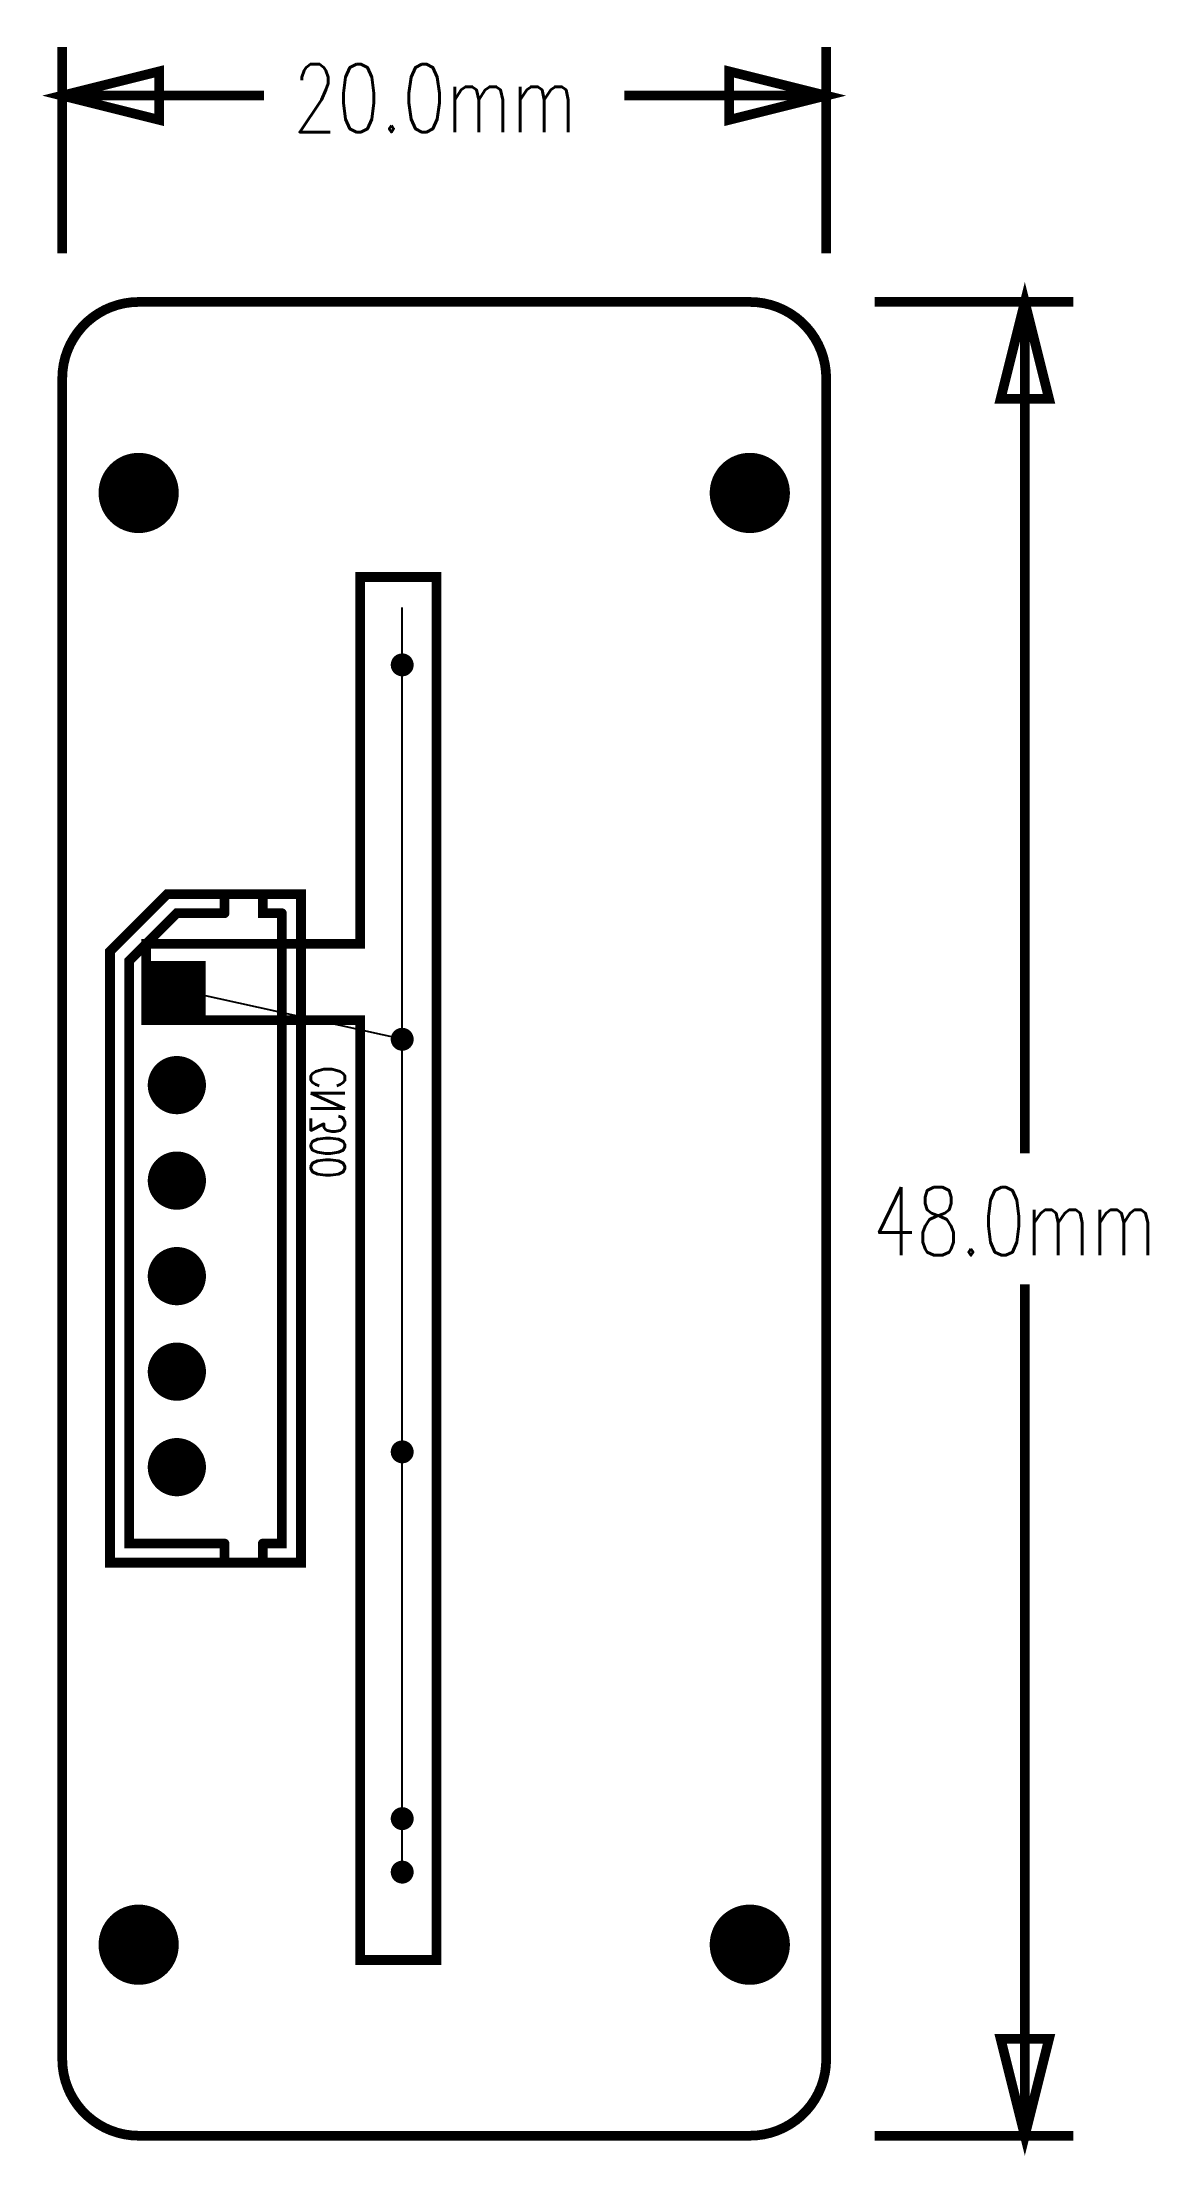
# Model space of a CAD drawing. Extents: x -0.5 to 28.4, y -0.5 to 54.8.
import ezdxf

# ---------------------------------------------------------------- set-up
doc = ezdxf.new("R2010")
doc.units = 0
doc.header["$MEASUREMENT"] = 0
for name, pattern in [('SIG_5', [2, 1, 1]), ('TRMIDX_2048', [2, 1, 1]), ('TRMIDX_4096', [2, 1, 1])]:
    doc.linetypes.add(name, pattern=pattern)
doc.layers.get('0').update_dxf_attribs({"linetype": 'CONTINUOUS'})
for name, color, linetype in [('BOARD_OUTLINE_00', 254, 'CONTINUOUS'), ('COPPER_02', 231, 'CONTINUOUS'), ('DIMENSION1_24', 254, 'CONTINUOUS'), ('DIMENSION2_24', 254, 'CONTINUOUS'), ('DIMENSION3_24', 254, 'CONTINUOUS'), ('DIMENSION4_24', 254, 'CONTINUOUS'), ('DIMENSION5_24', 254, 'CONTINUOUS'), ('DIMENSION6_24', 254, 'CONTINUOUS'), ('DIMENSION7_24', 254, 'CONTINUOUS'), ('DRIL_NPLTE_THRU_02', 16, 'CONTINUOUS'), ('DRIL_PLTE_THRU_02', 16, 'CONTINUOUS'), ('DRIL_SYMBOL', 254, 'CONTINUOUS'), ('LINK_00', 254, 'CONTINUOUS'), ('PADS_BOT', 1, 'CONTINUOUS'), ('PADS_INNER', 1, 'CONTINUOUS'), ('PART_BOT_2DLINE_00', 130, 'CONTINUOUS'), ('PART_NAME_02', 130, 'CONTINUOUS'), ('TEXT_24', 4, 'CONTINUOUS'), ('VIAPTS', 254, 'CONTINUOUS')]:
    doc.layers.add(name, color=color, linetype=linetype)
doc.styles.add('W0$127', font='simplex', dxfattribs={"width": 0.75})
doc.styles.add('W0$254', font='simplex', dxfattribs={"width": 0.75})

# ---------------------------------------------------------------- blocks, each defined once
blk = doc.blocks.new('SMOOTH_0$254')
at = {"const_width": 0.127}
blk.add_lwpolyline([(-0.0635, 0, 1), (0.0635, 0, 1)], format="xyb", close=True, dxfattribs=at)
blk = doc.blocks.new('BOARD_34')
at = {"layer": 'BOARD_OUTLINE_00', "const_width": 0.254}
blk.add_lwpolyline([(0, 2, 0.414214), (2, 0), (18, 0, 0.414214), (20, 2), (20, 46, 0.414214), (18, 48), (2, 48, 0.414214), (0, 46)], format="xyb", close=True, dxfattribs=at)
at = {"layer": 'BOARD_OUTLINE_00'}
for p in [(0, 2), (2, 0)]:
    blk.add_blockref('SMOOTH_0$254', p, dxfattribs=at)
blk = doc.blocks.new('D_2DFEGHI_35')
at = {"layer": 'DIMENSION1_24', "linetype": 'TRMIDX_4096', "const_width": 0.254}
blk.add_lwpolyline([(5.2, 0), (5.2, 22.285)], dxfattribs=at)
at = {"layer": 'DIMENSION2_24', "linetype": 'TRMIDX_4096', "const_width": 0.254}
blk.add_lwpolyline([(5.2, 48), (5.2, 25.715)], dxfattribs=at)
at = {"layer": 'DIMENSION3_24', "linetype": 'TRMIDX_4096', "const_width": 0.254}
blk.add_lwpolyline([(5.2, 0), (4.565, 2.54), (5.835, 2.54)], close=True, dxfattribs=at)
at = {"layer": 'DIMENSION4_24', "linetype": 'TRMIDX_4096', "const_width": 0.254}
blk.add_lwpolyline([(5.2, 48), (5.835, 45.46), (4.565, 45.46)], close=True, dxfattribs=at)
at = {"layer": 'DIMENSION5_24', "linetype": 'TRMIDX_4096', "const_width": 0.254}
blk.add_lwpolyline([(1.27, 0), (6.47, 0)], dxfattribs=at)
at = {"layer": 'DIMENSION6_24', "linetype": 'TRMIDX_4096', "const_width": 0.254}
blk.add_lwpolyline([(1.27, 48), (6.47, 48)], dxfattribs=at)
at = {"layer": 'DIMENSION7_24', "linetype": 'TRMIDX_4096', "const_width": 0.0254}
for points in [[(0, 48), (0.001, 48)], [(0, 0), (0.001, 0)]]:
    blk.add_lwpolyline(points, dxfattribs=at)
at = {"layer": 'TEXT_24', "style": 'W0$254', "width": 0.75}
blk.add_text('48.0mm', height=1.778, dxfattribs=at).set_placement((1.217, 23.047))
blk = doc.blocks.new('D_1DFEGHI_36')
at = {"layer": 'DIMENSION1_24', "linetype": 'TRMIDX_2048', "const_width": 0.254}
blk.add_lwpolyline([(0, 5.4), (5.284, 5.4)], dxfattribs=at)
at = {"layer": 'DIMENSION2_24', "linetype": 'TRMIDX_2048', "const_width": 0.254}
blk.add_lwpolyline([(20, 5.4), (14.716, 5.4)], dxfattribs=at)
at = {"layer": 'DIMENSION3_24', "linetype": 'TRMIDX_2048', "const_width": 0.254}
blk.add_lwpolyline([(0, 5.4), (2.54, 6.035), (2.54, 4.765)], close=True, dxfattribs=at)
at = {"layer": 'DIMENSION4_24', "linetype": 'TRMIDX_2048', "const_width": 0.254}
blk.add_lwpolyline([(20, 5.4), (17.46, 4.765), (17.46, 6.035)], close=True, dxfattribs=at)
at = {"layer": 'DIMENSION5_24', "linetype": 'TRMIDX_2048', "const_width": 0.254}
blk.add_lwpolyline([(0, 1.27), (0, 6.67)], dxfattribs=at)
at = {"layer": 'DIMENSION6_24', "linetype": 'TRMIDX_2048', "const_width": 0.254}
blk.add_lwpolyline([(20, 1.27), (20, 6.67)], dxfattribs=at)
at = {"layer": 'DIMENSION7_24', "linetype": 'TRMIDX_2048', "const_width": 0.0254}
for points in [[(0, 0), (0.001, 0)], [(20, 0), (20.001, 0)]]:
    blk.add_lwpolyline(points, dxfattribs=at)
at = {"layer": 'TEXT_24', "style": 'W0$254', "width": 0.75}
blk.add_text('20.0mm', height=1.778, dxfattribs=at).set_placement((6.046, 4.447))
blk = doc.blocks.new('COPPER_33')
at = {"layer": 'COPPER_02', "const_width": 0.254}
blk.add_lwpolyline([(0, 0), (5.6, 0), (5.6, -24.6), (7.6, -24.6), (7.6, 11.6), (5.6, 11.6), (5.6, 2), (0, 2)], close=True, dxfattribs=at)
at = {"layer": 'COPPER_02'}
for p in [(5.6, 11.6), (7.6, 11.6), (0, 2), (5.6, 2), (0, 0), (5.6, 0), (5.6, -24.6), (7.6, -24.6)]:
    blk.add_blockref('SMOOTH_0$254', p, dxfattribs=at)
blk = doc.blocks.new('DRIL_HOLE_0')
blk.add_lwpolyline([(0, 0, 1), (0, 0, 1)], format="xyb", close=True)
blk = doc.blocks.new('PAD_0')
blk.add_lwpolyline([(0, 0, 1), (0, 0, 1)], format="xyb", close=True)
blk = doc.blocks.new('STK_TOP_5')
at = {"layer": 'DRIL_NPLTE_THRU_02'}
blk.add_blockref('DRIL_HOLE_0', (0, 0), dxfattribs=at)
at = {"layer": 'PADS_BOT'}
blk.add_blockref('PAD_0', (0, 0), dxfattribs=at)
at = {"layer": 'PADS_INNER'}
blk.add_blockref('PAD_0', (0, 0), dxfattribs=at)
blk = doc.blocks.new('SYM_TOP_2')
for p in [(-1.05, 0), (1.05, 0)]:
    blk.add_blockref('STK_TOP_5', p)
blk = doc.blocks.new('PART_TOP_0')
blk.add_blockref('SYM_TOP_2', (0, 0))
blk = doc.blocks.new('PART_TOP_1')
blk.add_blockref('SYM_TOP_2', (0, 0))
blk = doc.blocks.new('PART_TOP_3')
blk.add_blockref('SYM_TOP_2', (0, 0))
blk = doc.blocks.new('PART_TOP_4')
blk.add_blockref('SYM_TOP_2', (0, 0))
blk = doc.blocks.new('PART_BODY_BOT_31')
at = {"layer": 'PART_BOT_2DLINE_00', "const_width": 0.254}
blk.add_lwpolyline([(-2.5, -3.25), (15, -3.25), (15, 1.75), (-1, 1.75), (-2.5, 0.25)], close=True, dxfattribs=at)
for points in [[(14.5, -1.25), (14.5, 1.25), (-0.75, 1.25), (-2, 0), (-2, -1.25)], [(-2, -1.25), (-2.5, -1.25), (-2.5, -2.25), (-2, -2.25), (-2, -2.75)], [(14.5, -1.25), (15, -1.25), (15, -2.25)], [(-2, -2.75), (14.5, -2.75), (14.5, -2.25)], [(15, -2.25), (14.5, -2.25)]]:
    blk.add_lwpolyline(points, dxfattribs=at)
at = {"layer": 'PART_BOT_2DLINE_00'}
for p in [(-1, 1.75), (15, 1.75), (-0.75, 1.25), (14.5, 1.25), (-2.5, 0.25), (-2, 0), (-2.5, -1.25), (-2, -1.25), (-2, -1.25), (14.5, -1.25), (14.5, -1.25), (15, -1.25), (-2.5, -2.25), (-2, -2.25), (14.5, -2.25), (14.5, -2.25), (15, -2.25), (15, -2.25), (-2, -2.75), (-2, -2.75), (14.5, -2.75), (-2.5, -3.25), (15, -3.25)]:
    blk.add_blockref('SMOOTH_0$254', p, dxfattribs=at)
blk = doc.blocks.new('DRIL_SYMBOL_0$9')
at = {"layer": 'DRIL_SYMBOL', "const_width": 0.0508}
for points in [[(-0.254, 0), (0.254, 0)], [(0, -0.254), (0, 0.254)]]:
    blk.add_lwpolyline(points, dxfattribs=at)
blk = doc.blocks.new('DRIL_HOLE_0$9')
at = {"const_width": 0.45}
blk.add_lwpolyline([(-0.225, 0, 1), (0.225, 0, 1)], format="xyb", close=True, dxfattribs=at)
blk.add_blockref('DRIL_SYMBOL_0$9', (0, 0))
blk = doc.blocks.new('PAD_2')
at = {"const_width": 1.5}
blk.add_lwpolyline([(-0.75, 0), (0.75, 0)], dxfattribs=at)
blk = doc.blocks.new('STK_BOT_8')
at = {"layer": 'DRIL_PLTE_THRU_02'}
blk.add_blockref('DRIL_HOLE_0$9', (0, 0), dxfattribs=at)
at = {"layer": 'PADS_BOT'}
blk.add_blockref('PAD_2', (0, 0), dxfattribs=at)
at = {"layer": 'PADS_INNER'}
blk.add_blockref('PAD_2', (0, 0), dxfattribs=at)
blk = doc.blocks.new('DRIL_SYMBOL_0$889')
at = {"layer": 'DRIL_SYMBOL', "const_width": 0.0508}
for points in [[(-0.254, 0), (0.254, 0)], [(0, -0.254), (0, 0.254)]]:
    blk.add_lwpolyline(points, dxfattribs=at)
blk = doc.blocks.new('DRIL_HOLE_0$889')
at = {"const_width": 0.4445}
blk.add_lwpolyline([(-0.22225, 0, 1), (0.22225, 0, 1)], format="xyb", close=True, dxfattribs=at)
blk.add_blockref('DRIL_SYMBOL_0$889', (0, 0))
blk = doc.blocks.new('PAD_3')
at = {"const_width": 0.762}
blk.add_lwpolyline([(0, -0.381, 1), (0, 0.381, 1)], format="xyb", close=True, dxfattribs=at)
blk = doc.blocks.new('STK_BOT_7')
at = {"layer": 'DRIL_PLTE_THRU_02'}
blk.add_blockref('DRIL_HOLE_0$889', (0, 0), dxfattribs=at)
at = {"layer": 'PADS_BOT'}
blk.add_blockref('PAD_3', (0, 0), dxfattribs=at)
at = {"layer": 'PADS_INNER'}
blk.add_blockref('PAD_3', (0, 0), dxfattribs=at)
blk = doc.blocks.new('SYM_BOT_4')
for name, p in [('PART_BODY_BOT_31', (0, 0)), ('STK_BOT_8', (0, 0)), ('STK_BOT_7', (2.5, 0)), ('STK_BOT_7', (5, 0)), ('STK_BOT_7', (7.5, 0)), ('STK_BOT_7', (10, 0)), ('STK_BOT_7', (12.5, 0))]:
    blk.add_blockref(name, p)
blk = doc.blocks.new('PART_BOT_10')
blk.add_blockref('SYM_BOT_4', (0, 0))
at = {"layer": 'PART_NAME_02', "style": 'W0$127', "width": 0.75}
blk.add_text('CN300', height=0.889, dxfattribs=at).set_placement((2, -4.4))
blk = doc.blocks.new('DRIL_SYMBOL_2$1')
at = {"layer": 'DRIL_SYMBOL', "const_width": 0.0508}
for points in [[(-0.254, 0), (0.254, 0)], [(0, -0.254), (0, 0.254)]]:
    blk.add_lwpolyline(points, dxfattribs=at)
blk = doc.blocks.new('DRIL_HOLE_2$1')
at = {"const_width": 1.05}
blk.add_lwpolyline([(-0.525, 0, 1), (0.525, 0, 1)], format="xyb", close=True, dxfattribs=at)
blk.add_blockref('DRIL_SYMBOL_2$1', (0, 0))
blk = doc.blocks.new('PAD_4')
at = {"const_width": 1.05}
blk.add_lwpolyline([(0, -0.525, 1), (0, 0.525, 1)], format="xyb", close=True, dxfattribs=at)
blk = doc.blocks.new('STK_TOP_9')
at = {"layer": 'DRIL_NPLTE_THRU_02'}
blk.add_blockref('DRIL_HOLE_2$1', (0, 0), dxfattribs=at)
at = {"layer": 'PADS_BOT'}
blk.add_blockref('PAD_4', (0, 0), dxfattribs=at)
at = {"layer": 'PADS_INNER'}
blk.add_blockref('PAD_4', (0, 0), dxfattribs=at)
blk = doc.blocks.new('SYM_TOP_5')
blk.add_blockref('STK_TOP_9', (0, 0))
blk = doc.blocks.new('PART_TOP_11')
blk.add_blockref('SYM_TOP_5', (0, 0))
blk = doc.blocks.new('PART_TOP_12')
blk.add_blockref('SYM_TOP_5', (0, 0))
blk = doc.blocks.new('PART_TOP_13')
blk.add_blockref('SYM_TOP_5', (0, 0))
blk = doc.blocks.new('PART_TOP_14')
blk.add_blockref('SYM_TOP_5', (0, 0))
blk = doc.blocks.new('DRIL_SYMBOL_0$3')
at = {"layer": 'DRIL_SYMBOL', "const_width": 0.0508}
for points in [[(-0.254, 0), (0.254, 0)], [(0, -0.254), (0, 0.254)]]:
    blk.add_lwpolyline(points, dxfattribs=at)
blk = doc.blocks.new('DRIL_HOLE_0$3')
at = {"const_width": 0.15}
blk.add_lwpolyline([(-0.075, 0, 1), (0.075, 0, 1)], format="xyb", close=True, dxfattribs=at)
blk.add_blockref('DRIL_SYMBOL_0$3', (0, 0))
blk = doc.blocks.new('PAD_5')
at = {"const_width": 0.3}
blk.add_lwpolyline([(0, -0.15, 1), (0, 0.15, 1)], format="xyb", close=True, dxfattribs=at)
blk = doc.blocks.new('STK_TOP_10')
at = {"layer": 'DRIL_PLTE_THRU_02'}
blk.add_blockref('DRIL_HOLE_0$3', (0, 0), dxfattribs=at)
at = {"layer": 'PADS_BOT'}
blk.add_blockref('PAD_5', (0, 0), dxfattribs=at)
at = {"layer": 'PADS_INNER'}
blk.add_blockref('PAD_5', (0, 0), dxfattribs=at)
blk = doc.blocks.new('SYM_TOP_1')
blk.add_blockref('STK_TOP_10', (0, 0))

msp = doc.modelspace()

# ---------------------------------------------------------------- linework, layer by layer
at = {"layer": 'LINK_00', "linetype": 'SIG_5'}
for p, q in [((8.9, 8.3), (8.9, 40)), ((8.9, 30), (8.9, 38.5)), ((8.9, 28.7), (3, 30)), ((8.9, 9.5), (8.9, 17.9)), ((8.9, 6.9), (8.9, 8.3))]:
    msp.add_line(p, q, dxfattribs=at)

# ---------------------------------------------------------------- block references
for name, p in [('D_1DFEGHI_36', (0, 48)), ('D_2DFEGHI_35', (20, 0)), ('BOARD_34', (0, 0)), ('PART_TOP_13', (2, 43)), ('PART_TOP_14', (18, 43)), ('PART_TOP_0', (10, 43)), ('PART_TOP_1', (10, 33)), ('PART_TOP_3', (10, 12.5)), ('PART_TOP_11', (2, 5)), ('PART_TOP_12', (18, 5)), ('PART_TOP_4', (10, 2.5))]:
    msp.add_blockref(name, p)
at = {"linetype": 'SIG_5'}
msp.add_blockref('COPPER_33', (2.2, 29.2), dxfattribs=at)
at = {"xscale": -1, "rotation": 90}
msp.add_blockref('PART_BOT_10', (3, 30), dxfattribs=at)
at = {"layer": 'VIAPTS', "linetype": 'SIG_5'}
for p in [(8.9, 38.5), (8.9, 28.7), (8.9, 17.9), (8.9, 8.3), (8.9, 6.9)]:
    msp.add_blockref('SYM_TOP_1', p, dxfattribs=at)

doc.saveas('drawing.dxf')
